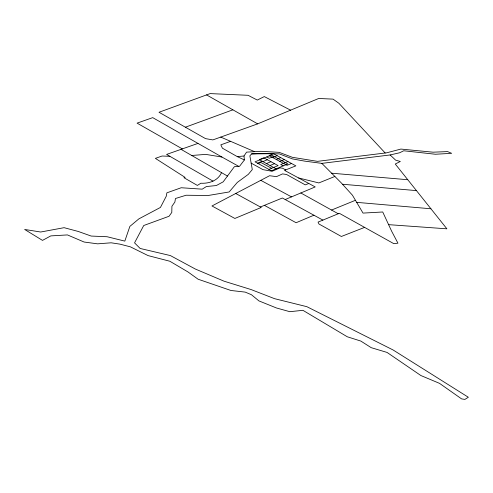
<?xml version="1.0" encoding="UTF-8"?>
<svg xmlns="http://www.w3.org/2000/svg" width="493" height="493" viewBox="0 0 493 493"><rect width="100%" height="100%" fill="white"/><g stroke="black" fill="none" stroke-linecap="round" stroke-linejoin="round"><path stroke-width="0.74" d="M244.004 156.01L246.555 152.134L260.828 151.302L279.192 152.355L292.404 157.322L317.48 161.353L386.672 152.812L400.877 149.071L433.064 152.189L447.564 151.597L451.668 153.323L435.411 154.247L403.736 150.772L399.607 152.775L390.142 154.95L321.843 163.374L304.594 161.112L292.404 158.9L279.309 153.89L260.705 153.477L251.566 153.902L249.865 155.85L252.287 169.58L248.318 174.337L237.324 182.404L229.146 191.962L208.12 195.505L186.089 195.24L175.465 198.5L174.873 202.044L171.921 206.271L171.792 212.434L169.044 216.261L143.728 225.517L134.552 242.87L140.148 248.46L170.387 255.577L195.407 269.067L224.099 281.207L251.079 289.551L274.57 298.678L306.849 306.677L393.075 349.962L468.35 397.266L464.893 399.404L461.621 398.905L439.51 383.351L420.874 375.53L387.048 352.427L371.217 347.676L360.839 341.076L347.294 336.781L302.912 310.313L289.822 311.693L276.456 307.971L258.917 300.896L251.43 294.722L245.194 292.109L230.946 290.482L198.124 279.229L187.919 271.908L169.857 261.247L148.054 255.59L130.362 246.827L119.91 244.134L111.153 242.802L97.589 243.838L84.093 242.026L67.461 234.921L50.804 235.894L42.503 240.393L24.65 229.455L40.679 232.018L64.108 227.68L78.369 231.494L91.187 236.061L107.098 236.732L124.821 241.108L129.869 226.398L138.897 218.855L160.435 207.442L166.283 196.177L166.874 192.837L181.221 187.741L202.185 189.17L206.382 186.551L216.335 185.541L223.187 181.837L234.372 166.702L239.555 166.295L244.362 160.009L244.004 156.01L237.262 156.601L222.423 148.196L220.833 144.837L230.595 141.343M221.554 172.655C217.863 180.734 209.217 183.686 200.879 183.236L197.366 185.423L183.926 177.69L185.146 177.418L155.381 158.37L162.049 156.028L169.857 156.299M385.181 152.996L338.882 103.265L333.046 99.124L318.694 98.477L257.666 123.86L212.853 139.913L205.526 138.619L159.017 112.268L210.154 93.596L248.065 95.297L257.272 100.061L264.297 96.573L290.58 110.167M285.194 199.536L315.206 186.927L284.541 170.381L295.849 165.858L273.541 153.705L251.566 153.902M313.924 215.213L296.096 222.731L264.396 205.359L260.403 206.998M273.541 153.705L269.092 155.56L287.037 165.334L291.486 163.479M257.488 163.177L262.134 161.242M273.892 156.336L269.252 158.278L266.793 156.934M258.178 163.559L260.846 162.444L271.612 168.31M262.892 161.593L267.342 159.738M272.678 157.513L277.128 155.659M266.485 163.547L270.928 161.692M276.271 159.467L280.72 157.612M270.072 165.5L274.521 163.645M279.858 161.421L284.307 159.566M268.944 169.419L278.107 165.599L263.755 157.785L259.306 159.64L276.074 168.834M287.894 161.519L280.733 164.533L283.192 165.87M321.843 163.374L341.002 182.613L352.44 195.203L363.021 213.093L382.734 211.99L391.682 231.291L397.937 243.178L393.796 243.653L339.344 213.303L318.059 222.09L318.959 224.001L341.372 236.474L364.604 227.384M264.396 205.359L282.384 198.007L322.866 220.094M331.549 210.043L355.447 200.287M334.87 176.457L318.854 182.934L298.61 177.973M308.821 183.482L305.241 184.863L286.575 174.497L282.538 173.9L276.468 176.648L269.579 175.718L211.965 205.969L234.865 218.454L261.241 207.454L235.74 193.49M185.386 127.212L232.875 109.816M197.97 143.401L166.603 154.426L212.976 181.11M191.715 155.486L205.704 154.383L221.918 157.039L238.76 166.363M388.65 224.66L446.898 228.82L395.263 164.021L400.316 161.482L395.596 160.126L390.142 154.95M331.629 173.197L407.785 179.729M342.475 184.24L416.449 190.606M356.667 202.352L430.925 208.773M220.735 137.091L254.573 151.665M237.262 156.601L244.355 159.923M285.675 169.925L282.427 168.175L279.962 167.91L272.136 171.274L262.929 169.629L251.147 163.109M260.797 180.327L291.511 196.886M300.835 192.966L338.192 213.74M206.549 94.896L257.666 123.86M221.918 157.039L152.725 117.636L137.085 123.133L182.336 148.898M181.054 149.348L227.464 176.056M271.44 154.999L255.029 161.84L271.427 170.775L287.838 163.935L271.44 154.999"/></g></svg>
